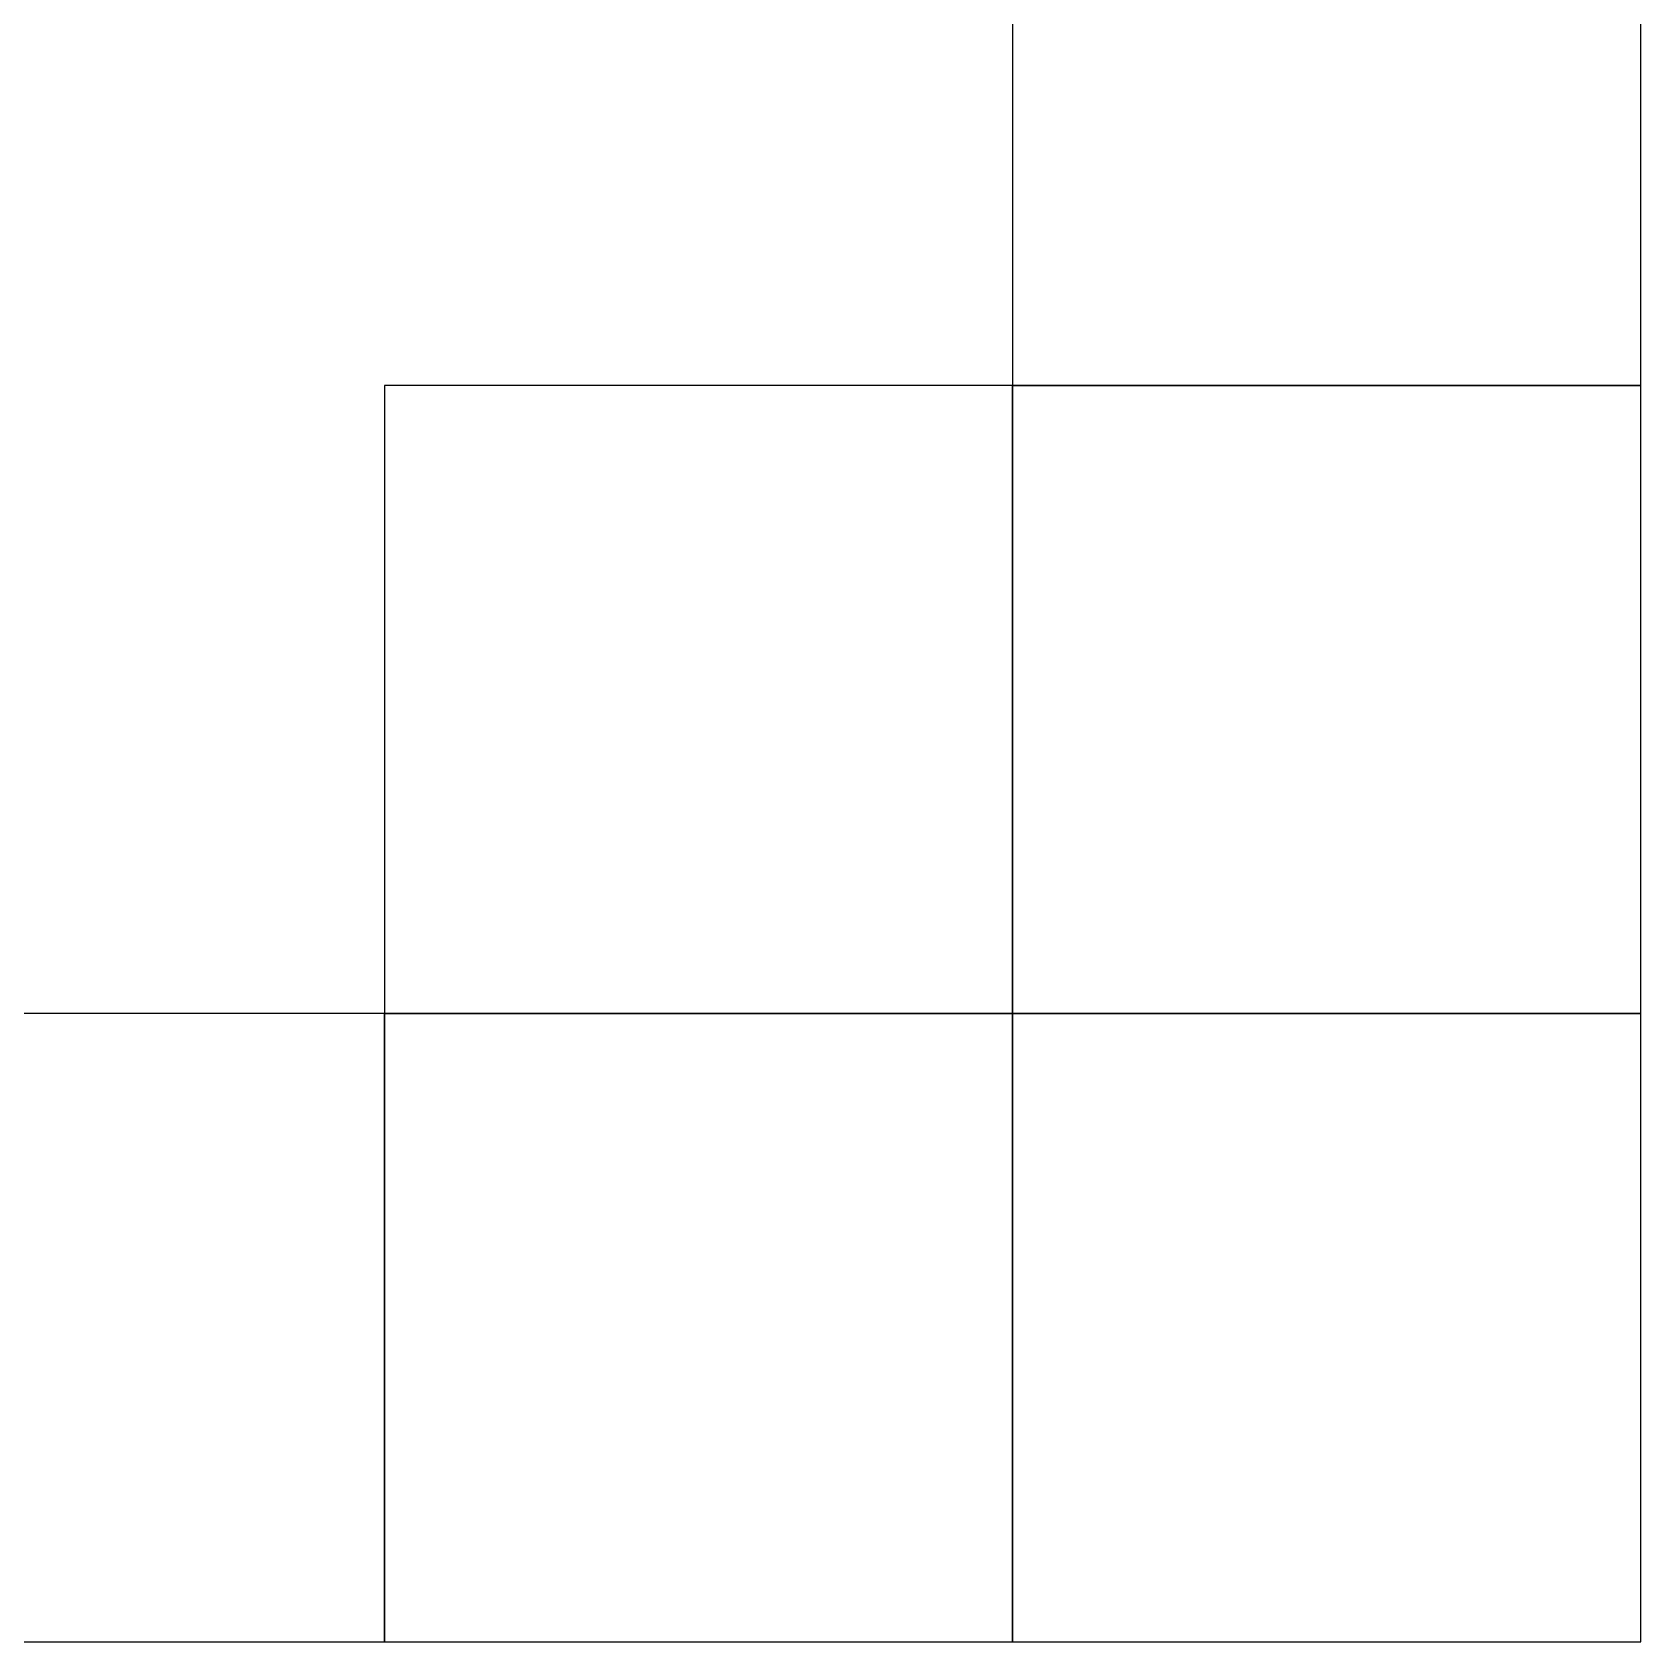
# Model space of a CAD drawing. Extents: x 0 to 490, y 0 to 320.
# Drawn here: x 426.51 to 447, y 213 to 233.5 of the extents above; entities that cross this region are included whole.
import ezdxf

# ---------------------------------------------------------------- set-up
doc = ezdxf.new("R2010")
doc.units = 0
doc.layers.add('BLACK_POCKET', color=7, linetype='CONTINUOUS')

msp = doc.modelspace()

# ---------------------------------------------------------------- linework, layer by layer
at = {"layer": 'BLACK_POCKET'}
for p, q in [((439, 237), (439, 229)), ((447, 229), (447, 237)), ((439, 229), (431, 229)), ((431, 229), (431, 221)), ((439, 229), (447, 229)), ((439, 221), (439, 229)), ((447, 229), (439, 229)), ((439, 229), (439, 221)), ((447, 221), (447, 229)), ((431, 221), (423, 221)), ((431, 221), (439, 221)), ((431, 213), (431, 221)), ((439, 221), (431, 221)), ((431, 221), (431, 213)), ((439, 221), (447, 221)), ((439, 213), (439, 221)), ((447, 221), (439, 221)), ((439, 221), (439, 213)), ((447, 213), (447, 221)), ((423, 213), (431, 213)), ((431, 213), (439, 213)), ((439, 213), (447, 213))]:
    msp.add_line(p, q, dxfattribs=at)

doc.saveas('drawing.dxf')
